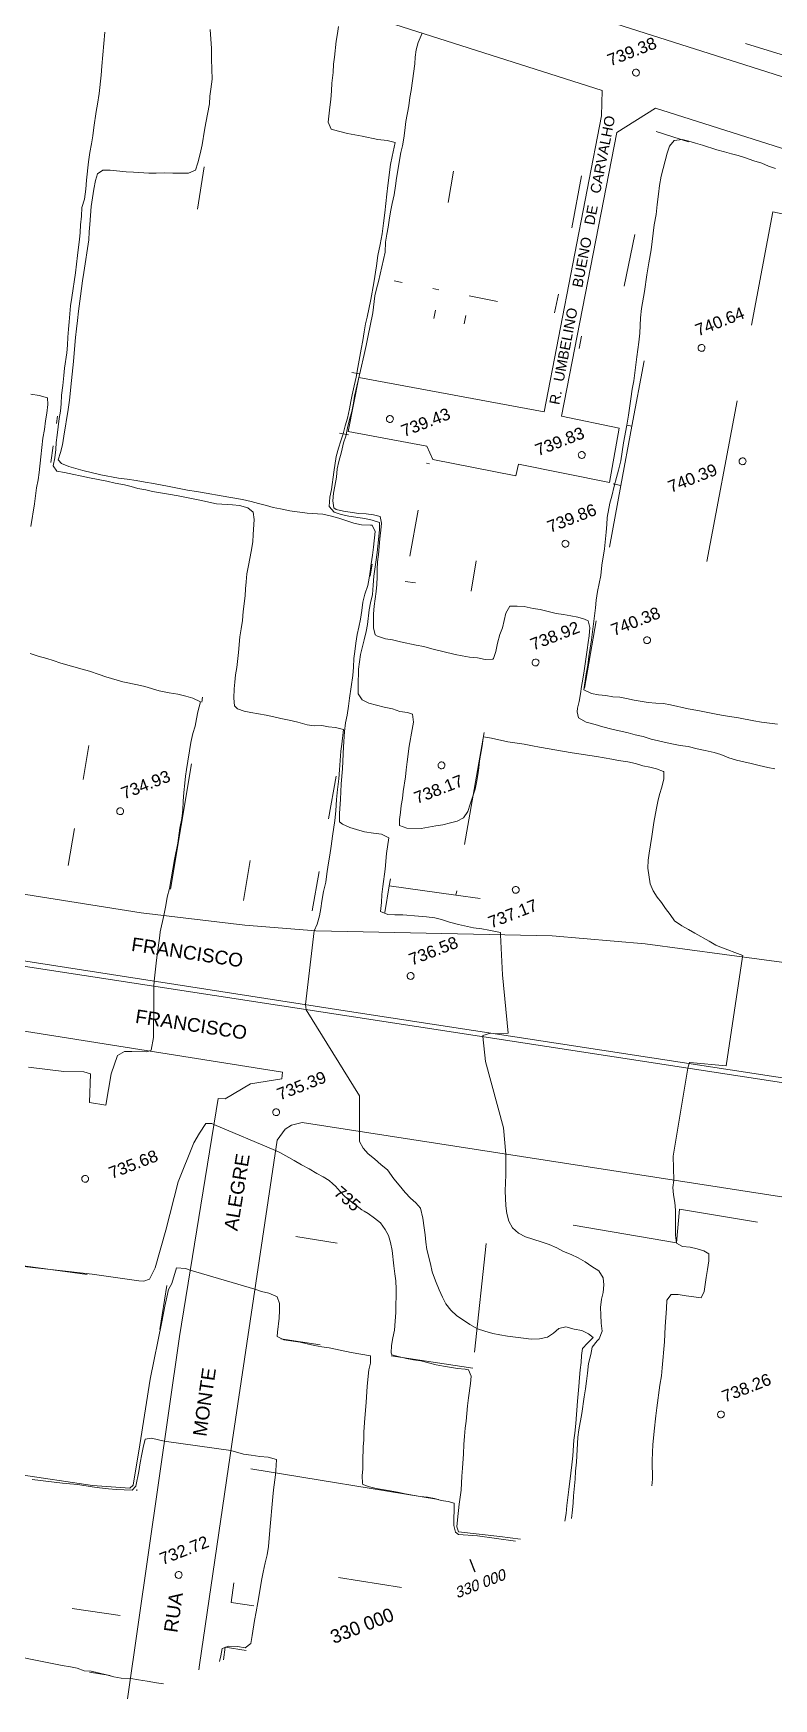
# Model space of a CAD drawing. Header units: millimetres. Extents: x 348 to 2201, y 118 to 1049.
# Drawn here: x 1144.4 to 1252.7, y 356.4 to 599.8 of the extents above; entities that cross this region are included whole.
import ezdxf
from ezdxf.enums import TextEntityAlignment as Align

# ---------------------------------------------------------------- set-up
doc = ezdxf.new("R2010")
doc.units = ezdxf.units.MM
for name, color, linetype, lineweight in [('100_SIST_VIARIO_MEIO_FIO', 1, 'Continuous', 18), ('108_SEP_FIS_CANT_CENT_ILHA', 7, 'Continuous', 18), ('144_P_DUPLA_ASF_TOP', 7, 'Continuous', 18), ('160_P_SIMP_ASF_TOP', 7, 'Continuous', 18), ('168_P_SIMP_PARALE_TOP', 7, 'Continuous', 18), ('206_MURO_E_MURO_ARRIMO', 7, 'Continuous', 18), ('600_CURVA_MESTRA', 14, 'Continuous', 18), ('602_CURVA_MESTRA_TOP', 24, 'Continuous', 18), ('604_CURVA_INTERM', 7, 'Continuous', 18), ('606_PTO_COTADO', 9, 'Continuous', 18), ('608_PTO_COTADO_INTERVIA', 9, 'Continuous', 18), ('624_SEGM_CURVA_MESTRA', 14, 'Continuous', 18), ('902_MALHA_TEXTO_COORD_UTM', 7, 'Continuous', 13)]:
    doc.layers.add(name, color=color, linetype=linetype, lineweight=lineweight)
doc.layers.add('910_COORD_UTM_COR_ALEGRE', color=7, linetype='Continuous')
doc.styles.add('Style-Arial', font='arial.ttf')

# ---------------------------------------------------------------- blocks, each defined once
blk = doc.blocks.new('SP09')
at = {"color": 0, "linetype": 'Continuous'}
blk.add_lwpolyline([(-0.03, -0.51), (-0.14, -0.49), (-0.24, -0.46), (-0.31, -0.42), (-0.35, -0.39), (-0.42, -0.31), (-0.47, -0.24), (-0.51, -0.15), (-0.52, -0.09), (-0.52, 0.03), (-0.51, 0.11), (-0.48, 0.2), (-0.44, 0.27), (-0.4, 0.33), (-0.32, 0.39), (-0.23, 0.44), (-0.15, 0.48), (-0.1, 0.48), (-0.03, 0.48), (0.08, 0.48), (0.19, 0.44), (0.27, 0.4), (0.35, 0.32), (0.41, 0.23), (0.46, 0.11), (0.48, 0.03), (0.48, -0.03), (0.47, -0.08), (0.44, -0.21), (0.38, -0.3), (0.31, -0.38), (0.23, -0.44), (0.1, -0.49), (0.02, -0.51)], close=True, dxfattribs=at)
blk = doc.blocks.new('SP10')
at = {"color": 0, "linetype": 'Continuous'}
blk.add_lwpolyline([(-0.03, -0.51), (-0.14, -0.49), (-0.24, -0.46), (-0.31, -0.42), (-0.35, -0.39), (-0.42, -0.31), (-0.47, -0.24), (-0.51, -0.15), (-0.52, -0.09), (-0.52, 0.03), (-0.51, 0.11), (-0.48, 0.2), (-0.44, 0.27), (-0.4, 0.33), (-0.32, 0.39), (-0.23, 0.44), (-0.15, 0.48), (-0.1, 0.48), (-0.03, 0.48), (0.08, 0.48), (0.19, 0.44), (0.27, 0.4), (0.35, 0.32), (0.41, 0.23), (0.46, 0.11), (0.48, 0.03), (0.48, -0.03), (0.47, -0.08), (0.44, -0.21), (0.38, -0.3), (0.31, -0.38), (0.23, -0.44), (0.1, -0.49), (0.02, -0.51)], close=True, dxfattribs=at)

msp = doc.modelspace()

# ---------------------------------------------------------------- linework, layer by layer
at = {"layer": '100_SIST_VIARIO_MEIO_FIO'}
for points in [[(1318.25, 699.07), (1273.83, 590.76), (1272.19, 589.27), (1270.72, 588.65), (1269.43, 588.57), (1225.45, 602.56)], [(1124.56, 624.23), (1175.53, 608.11), (1227.56, 591.49), (1227.46, 587.79), (1219.08, 544.5), (1192.02, 549.55), (1190.43, 541.63), (1201.95, 539.5), (1202.82, 537.55), (1214.96, 535.18), (1215.35, 536.87), (1228.63, 534.19), (1230.08, 542.1), (1221.65, 543.9), (1229.71, 585.34), (1235.37, 588.9), (1309.85, 565.27), (1329.33, 559.11)], [(1374.44, 445.67), (1304.88, 456.36), (1257.04, 463.63), (1233.86, 466.75), (1220.25, 467.9), (1185.73, 468.62), (1175.32, 469.49), (1160.18, 471.26), (1092.99, 481.94)], [(1099.51, 460.88), (1180.84, 447.97), (1180.75, 446.99), (1176.17, 446.28), (1172.44, 444.08), (1171.42, 444.13), (1165.76, 409.35), (1158.16, 356.39)], [(1173.47, 393.95), (1180.04, 438.04), (1181.25, 439.65), (1182.15, 440.24), (1183.73, 440.6), (1315.46, 420.2)], [(1168.6, 360.63), (1168.7, 361.34), (1173.47, 393.95)]]:
    msp.add_lwpolyline(points, dxfattribs=at)
at = {"layer": '108_SEP_FIS_CANT_CENT_ILHA'}
msp.add_lwpolyline([(1346.8, 432.91), (1190.02, 456.95), (1119.46, 467.91), (1103.36, 470.13), (1103.19, 469.58), (1345.54, 432.4)], dxfattribs=at)
at = {"layer": '206_MURO_E_MURO_ARRIMO'}
for p, q in [((1248.53, 598.34), (1254.99, 596.34)), ((1240.21, 583.96), (1235.49, 585.5)), ((1223.14, 571.4), (1224.56, 579.02)), ((1252.54, 573.75), (1260.49, 572.07)), ((1220.63, 558.99), (1221.19, 561.73)), ((1224.56, 555.57), (1224.21, 553.79)), ((1190.96, 550.27), (1192.12, 550.06)), ((1190.49, 541.15), (1189.19, 541.38)), ((1231.9, 542.41), (1230.31, 533.74)), ((1231.15, 542.57), (1231.9, 542.41)), ((1202.34, 536.92), (1201.9, 537.01)), ((1230.31, 533.74), (1229.19, 533.97)), ((1196.44, 475.23), (1195.79, 471.34)), ((1206.2, 473.86), (1196.44, 475.23)), ((1209.73, 473.36), (1206.2, 473.86)), ((1238.43, 423.04), (1238.87, 427.96)), ((1238.87, 427.96), (1250.29, 426.04)), ((1223.35, 425.59), (1238.43, 423.04)), ((1162.9, 410.34), (1163.92, 416.79)), ((1159.54, 386.77), (1159.56, 386.95)), ((1173.32, 370.47), (1173.74, 373.31)), ((1172.46, 363.9), (1172.2, 362.09))]:
    msp.add_line(p, q, dxfattribs=at)
for points in [[(1169.37, 580.32), (1168.43, 574.15)], [(1205.04, 575.11), (1205.85, 579.71)], [(1252.54, 573.75), (1249.41, 557.16)], [(1232.37, 570.42), (1230.8, 562.87)], [(1198.33, 563.42), (1197.17, 563.65)], [(1202.81, 562.53), (1203.72, 562.35)], [(1208.15, 561.47), (1212.25, 560.65)], [(1202.97, 558.16), (1203.19, 559.39)], [(1207.41, 557.36), (1207.63, 558.59)], [(1231.9, 542.41), (1233.71, 551.99)], [(1247.33, 546.1), (1242.9, 522.63)], [(1147.79, 542.83), (1147.94, 543.87)], [(1146.97, 537.09), (1147.32, 539.53)], [(1228.65, 524.75), (1230.31, 533.74)], [(1199.46, 523.42), (1200.67, 530.15)], [(1193.66, 520.48), (1193.95, 522.23)], [(1208.42, 518.29), (1209.16, 522.75)], [(1200.28, 519.49), (1198.79, 519.72)], [(1226.71, 513.95), (1224.98, 504.14)], [(1169.16, 502.78), (1169.05, 502.08)], [(1207.47, 481.24), (1210.3, 497.64)], [(1152.54, 495.75), (1151.68, 490.75)], [(1167.54, 493.05), (1164.48, 474.73)], [(1188.67, 491.26), (1187.57, 485.03)], [(1150.45, 483.61), (1149.52, 478.19)], [(1176.13, 478.9), (1175.13, 473.09)], [(1186.2, 477.33), (1185.17, 471.55)], [(1196.44, 475.23), (1196.61, 476.24)], [(1206.2, 473.86), (1206.31, 474.51)], [(1188.81, 422.98), (1182.77, 423.95)], [(1210.61, 422.91), (1208.92, 407.05)], [(1132.17, 421.13), (1152.28, 418.38)], [(1186.33, 408.13), (1180.6, 409.01)], [(1208.67, 404.7), (1196.74, 406.53)], [(1176.23, 390.01), (1203.63, 385.52)], [(1198.23, 372.65), (1189.02, 374.1)], [(1176.63, 369.95), (1173.32, 370.47)], [(1157.09, 368.56), (1150.11, 369.57)], [(1175.54, 363.44), (1172.46, 363.9)], [(1152.64, 360.28), (1155.66, 359.8)]]:
    msp.add_lwpolyline(points, dxfattribs=at)
at = {"layer": '600_CURVA_MESTRA'}
for points, elevation in [([(1253.23, 498.85), (1250.86, 499.16), (1249.74, 499.34), (1247.53, 499.79), (1245.26, 500.14), (1244, 500.36), (1241.58, 500.84), (1240.15, 501.09), (1237.56, 501.66), (1236.56, 501.87), (1235.44, 501.93), (1234.32, 502.04), (1232.26, 502.38), (1231.15, 502.62), (1230.15, 502.78), (1229.14, 502.87), (1228.13, 503.03), (1227.02, 503.16), (1226.01, 503.35), (1224.88, 503.88), (1225.25, 506.2), (1225.48, 507.48), (1225.64, 508.75), (1226.02, 511.16), (1226.58, 515.87), (1226.68, 516.99), (1226.89, 518.24), (1227.38, 520.61), (1227.55, 522.09), (1227.92, 524.47), (1228.18, 526.92), (1228.24, 528.02), (1228.32, 529.06), (1228.7, 531.17), (1228.98, 532.19), (1229.33, 533.66), (1229.66, 534.92), (1229.97, 535.96), (1230.29, 537.33), (1230.7, 540), (1231.2, 542.55), (1231.43, 544), (1231.78, 546.39), (1231.96, 547.82), (1232.2, 549.05), (1232.63, 552.56), (1232.93, 554.71), (1233.1, 556), (1233.2, 558.24), (1233.34, 559.63), (1233.75, 562.11), (1234.12, 564.52), (1234.42, 566.28), (1234.72, 568.2), (1235.2, 571.84), (1235.45, 573.37), (1235.64, 574.82), (1235.8, 576.32), (1235.96, 577.59), (1236.21, 578.95), (1236.77, 581.22), (1237.06, 582.31), (1237.4, 583.34), (1238.11, 584.19), (1239.29, 584.31), (1240.27, 584.1), (1241.23, 583.8), (1242.24, 583.51), (1244.36, 582.82), (1245.45, 582.5), (1246.46, 582.25), (1247.48, 581.96), (1248.52, 581.62), (1249.73, 581.19), (1250.9, 580.87), (1251.9, 580.43), (1252.92, 580.07)], 740), ([(1144.04, 547.09), (1145.26, 546.92), (1146.5, 546.55), (1146.53, 545.59), (1146.4, 544.34), (1146.2, 543.18), (1146.03, 541.92), (1145.81, 540.65), (1145.52, 537.93), (1145.25, 535.66), (1145.11, 534.57), (1144.9, 533.41), (1144.57, 531.05), (1144.07, 527.75)], 735), ([(1143.96, 509.16), (1145.1, 508.8), (1146.37, 508.45), (1147.33, 508.14), (1148.41, 507.76), (1151.56, 506.9), (1152.61, 506.58), (1154.02, 506.12), (1155.02, 505.76), (1157.51, 505.06), (1159.65, 504.6), (1160.7, 504.36), (1162.82, 503.74), (1164.27, 503.44), (1165.53, 503.22), (1166.7, 502.96), (1167.75, 502.67), (1168.84, 502.13), (1168.44, 500.66), (1168.28, 499.62), (1168.05, 498.56), (1167.75, 497.5), (1167.44, 496.17), (1166.82, 492.25), (1166.65, 491.23), (1166.54, 490.21), (1166.41, 488.88), (1166.31, 487.6), (1166.29, 486.35), (1166.1, 485.04), (1165.85, 483.67), (1165.53, 481.45), (1165.05, 479.08), (1164.57, 476.22), (1164.3, 474.81), (1164, 473.58), (1163.78, 472.35), (1163.48, 470.88), (1162.96, 468.51), (1162.89, 467.94)], 735), ([(1162.44, 464.33), (1162.06, 461.29), (1162.04, 460.55), (1162.02, 457.63)], 735), ([(1161.99, 453.95), (1161.99, 453.07), (1161.64, 451.18), (1161.31, 451.07), (1160.93, 450.94), (1158.8, 451), (1157.73, 450.99), (1156.7, 450.41), (1155.77, 447.76), (1154.99, 443.16), (1152.6, 443.56), (1152.77, 447.75), (1151.81, 448.05), (1148.87, 448.08), (1143.73, 448.71)], 735), ([(1141.26, 419.79), (1153.01, 418.43), (1159.83, 417.46), (1160.58, 417.43), (1161.38, 417.73), (1162.24, 419.38), (1163.79, 424.87), (1165.58, 431.94), (1167.9, 437.65), (1168.71, 439.06), (1169.61, 440.48), (1170.51, 440.47), (1170.81, 440.35), (1179.81, 436.52), (1180.55, 436.2), (1182.57, 435.09), (1183.62, 434.43), (1184.74, 433.87), (1185.85, 433.17), (1186.78, 432.66), (1187.67, 432.14), (1188.21, 431.67)], 735)]:
    msp.add_lwpolyline(points, dxfattribs=dict(at, elevation=elevation))
at = {"layer": '600_CURVA_MESTRA', "elevation": 735, "flags": 128}
msp.add_lwpolyline([(1192.78, 427.67), (1193.38, 427.31), (1194.3, 426.66), (1195.18, 425.94), (1195.87, 425), (1196.34, 424.11), (1196.63, 423.09), (1196.86, 421.93), (1197.12, 419.65), (1197.26, 418.51), (1197.41, 417.5), (1197.47, 416.24), (1197.46, 415.2), (1197.42, 414.03), (1197.4, 412.83), (1197.32, 411.6), (1197.21, 410.28), (1196.96, 409.13), (1196.79, 408.03), (1196.71, 406.96), (1196.83, 406.67), (1197.96, 406.35), (1198.98, 406.14), (1199.97, 405.95), (1201.06, 405.77), (1203.3, 405.22), (1204.39, 404.99), (1206.43, 404.66), (1207.56, 404.58), (1208.01, 404.49), (1208.41, 403.56), (1208.32, 402.45), (1208.04, 400.38), (1207.88, 399.18), (1207.67, 396.94), (1207.55, 395.92), (1207.44, 394.79), (1207.35, 393.55), (1207.29, 392.21), (1207.14, 390.1), (1207.05, 388.93), (1206.97, 386.88), (1206.67, 384.85), (1206.43, 382.52), (1206.35, 381.5), (1206.57, 380.77), (1212.63, 380.12), (1215.64, 379.71)], dxfattribs=at)
at = {"layer": '604_CURVA_INTERM', "flags": 128}
for points, elevation in [([(1154.86, 600), (1154.43, 595.04), (1154.33, 593.74), (1154.02, 591.06), (1153.79, 589.48), (1153.59, 588.43), (1153.27, 586.09), (1153.12, 584.88), (1152.9, 583.68), (1152.66, 582.44), (1152.46, 581.08), (1152.17, 578.4), (1152.07, 577.08), (1151.91, 575.61), (1151.52, 574.37), (1151.44, 573.11), (1151.32, 571.85), (1151.25, 570.74), (1151.16, 569.68), (1151.03, 568.59), (1150.86, 567.38), (1150.56, 564.83), (1150.03, 561.23), (1149.85, 559.99), (1149.65, 557.67), (1149.54, 556.59), (1149.46, 555.45), (1149.4, 554.26), (1149.3, 553.12), (1148.99, 550.91), (1148.89, 549.82), (1148.71, 548.37), (1148.51, 546.94), (1148.5, 545.67), (1148.39, 544.59), (1148.2, 543.56), (1148.06, 542.31), (1147.88, 541.09), (1147.77, 540.05), (1147.69, 539.01), (1147.54, 537.8), (1147.29, 536.61), (1147.83, 535.83), (1148.96, 535.62), (1152.61, 534.85), (1155.15, 534.37), (1156.37, 534.1), (1157.72, 533.86), (1158.7, 533.58), (1159.71, 533.31), (1160.85, 533.09), (1161.83, 532.86), (1164.18, 532.48), (1165.57, 532.21), (1166.57, 532.05), (1168.99, 531.57), (1170.05, 531.31), (1171.21, 531.07), (1173.51, 530.93), (1174.55, 530.84), (1175.75, 530.48), (1176.53, 529.82), (1176.68, 528.78), (1176.54, 526.57), (1176.48, 525.5), (1176.28, 524.08), (1175.89, 522.06), (1175.63, 520.82), (1175.51, 519.67), (1175.45, 518.62), (1175.37, 517.59), (1175.1, 515.34), (1174.98, 514), (1174.8, 512.8), (1174.6, 511.63), (1174.42, 509.33), (1174.14, 507.13), (1173.98, 506.07), (1173.85, 505.01), (1173.77, 504), (1173.72, 502.63), (1173.82, 501.52), (1174.26, 501.08), (1175.22, 500.73), (1176.23, 500.54), (1177.33, 500.37), (1178.43, 500.17), (1179.56, 499.92), (1180.6, 499.67), (1181.81, 499.43), (1183.08, 499.14), (1184.47, 498.74), (1185.48, 498.62), (1186.57, 498.66), (1187.59, 498.47), (1188.61, 498.37), (1189.78, 498.09), (1189.5, 495.92), (1189.37, 494.89), (1189.16, 492.17), (1189.1, 490.87), (1188.9, 489.32), (1188.73, 487.82), (1188.62, 486.16), (1188.48, 484.76), (1188.15, 482.46), (1187.96, 481), (1187.76, 479.71), (1187.52, 478.3), (1187.32, 476.98), (1187.16, 475.76), (1186.85, 474.38), (1186.6, 473), (1186.45, 471.9), (1186.24, 470.85), (1185.9, 469.6), (1185.46, 468.64), (1184.18, 457.86), (1184.28, 457.07), (1192.1, 444.54), (1192.11, 439.3), (1192.08, 438.91), (1192.11, 437.86), (1192.61, 436.85), (1193.37, 436.02), (1194.27, 435.29), (1195.26, 434.41), (1196.17, 433.71), (1197.12, 432.4), (1197.88, 431.47), (1198.78, 430.41), (1199.56, 429.57), (1200.33, 428.87), (1201.01, 428.08), (1201.38, 426.62), (1201.57, 425.22), (1201.7, 424.18), (1201.78, 423.13), (1201.96, 422.08), (1202.46, 419.98), (1202.74, 418.79), (1203.22, 417.48), (1203.75, 416.15), (1204.22, 415.1), (1204.73, 414.12), (1205.47, 413.17), (1206.32, 412.34), (1207.29, 411.74), (1208.25, 411.07), (1209.34, 410.47), (1210.42, 410.1), (1211.6, 409.78), (1212.63, 409.57), (1213.75, 409.37), (1216.08, 409.08), (1217.18, 408.96), (1218.41, 408.99), (1219.58, 409.22), (1220.47, 409.83), (1221.25, 410.49), (1222.27, 410.74), (1223.47, 410.4), (1224.62, 410.21), (1225.58, 409.74), (1226.25, 409.21), (1225.42, 408.37), (1224.69, 407.57), (1224.55, 406.56), (1224.51, 405.53), (1224.35, 404.46), (1224.26, 403.36), (1224.18, 402.03), (1223.99, 399.91), (1223.74, 396.64), (1223.59, 395.2), (1223.45, 394.18), (1223.29, 391.88), (1223.16, 390.56), (1222.99, 389.36), (1222.72, 386.99), (1222.4, 384.65), (1222.29, 383.47), (1222.14, 382.34)], 736), ([(1170.26, 600.39), (1170.47, 597.64), (1170.48, 596.08), (1170.55, 593.13), (1170.36, 591.69), (1170.24, 590.66), (1170.16, 589.55), (1169.62, 586.76), (1169.42, 585.7), (1169.08, 583.52), (1168.78, 582.25), (1168.44, 580.91), (1168.13, 579.83), (1167.11, 579.4), (1164.79, 579.4), (1163.63, 579.44), (1162.38, 579.38), (1161.3, 579.39), (1159.08, 579.54), (1157.98, 579.62), (1155.66, 579.85), (1154.55, 579.82), (1153.81, 579.31), (1153.49, 578.31), (1153.27, 577.05), (1152.89, 574.52), (1152.65, 571.9), (1152.56, 570.84), (1152.51, 569.67), (1151.81, 564.9), (1151.62, 563.66), (1151.31, 561.42), (1151, 559.25), (1150.86, 557.88), (1150.7, 556.64), (1150.56, 555.39), (1150.4, 553.1), (1150.28, 551.87), (1149.97, 549.1), (1149.68, 546.21), (1149.51, 544.86), (1148.89, 540.93), (1148.7, 539.67), (1148.38, 538.56), (1148.05, 537.5), (1148.52, 536.95), (1149.61, 536.53), (1151.65, 535.95), (1154.29, 535.31), (1156.87, 534.82), (1158.13, 534.65), (1159.43, 534.49), (1160.74, 534.24), (1161.98, 534.04), (1164.26, 533.58), (1166.96, 533.07), (1168.28, 532.85), (1169.67, 532.6), (1171.88, 532.25), (1174.99, 531.72), (1176.25, 531.4), (1177.35, 531.1), (1178.49, 530.83), (1179.48, 530.55), (1180.55, 530.32), (1181.91, 530.06), (1184.47, 529.7), (1186.72, 529.55), (1188.02, 529.24), (1189.08, 528.95), (1190.09, 528.64), (1191.28, 528.22), (1192.41, 527.98), (1193.71, 527.94), (1193.93, 527.92), (1194.38, 527.02), (1194.16, 524.75), (1193.98, 523.57), (1193.81, 522.27), (1193.68, 521.17), (1193.51, 520.18), (1193.3, 519.1), (1192.89, 517.86), (1192.58, 516.68), (1192.43, 515.45), (1192.24, 514.22), (1192.02, 513.05), (1191.78, 511.95), (1191.58, 510.7), (1191.42, 509.49), (1191.25, 508.45), (1191.24, 507.17), (1191.11, 505.99), (1190.65, 502.67), (1190.49, 501.46), (1190.28, 500.17), (1190.07, 499.07), (1189.92, 497.78), (1189.74, 495.54), (1189.68, 493.43), (1189.61, 492.3), (1189.42, 490.11), (1189.36, 488.97), (1189.33, 487.88), (1189.16, 485.78), (1189.18, 484.59), (1189.6, 484.22), (1190.68, 483.75), (1191.66, 483.44), (1192.84, 483.09), (1194.15, 482.9), (1195.33, 482.76), (1196.38, 482.22), (1196.06, 479.93), (1195.84, 477.66), (1195.49, 475.12), (1195.37, 473.94), (1195.32, 472.76), (1195.18, 471.45), (1196.23, 471.02), (1197.25, 470.98), (1198.42, 470.99), (1200.72, 470.79), (1201.9, 470.69), (1203.1, 470.52), (1204.09, 470.31), (1205.27, 469.89), (1206.55, 469.55), (1208.75, 469.07), (1209.98, 468.92), (1211.02, 468.74), (1212.71, 468.4), (1212.71, 468.05), (1212.98, 462.23), (1213.84, 453.67), (1212.01, 453.58), (1211.27, 453.69), (1210.13, 453.34), (1210.13, 453.18), (1210.51, 449.55), (1213.14, 439.82), (1213.5, 435.99), (1213.5, 435.22), (1213.47, 434.18), (1213.47, 432.99), (1213.39, 430.65), (1213.47, 428.45), (1213.62, 427.33), (1213.92, 426.19), (1214.45, 425.23), (1215.32, 424.43), (1216.38, 423.92), (1218.67, 423.2), (1219.82, 422.8), (1220.94, 422.3), (1221.9, 421.78), (1223.02, 421.32), (1224.05, 420.85), (1225.07, 420.25), (1226.06, 419.57), (1227.1, 418.92), (1227.7, 417.91), (1227.83, 416.87), (1227.7, 415.79), (1227.49, 414.78), (1227.34, 413.56), (1227.37, 412.49), (1227.42, 411.27), (1227.56, 410.11), (1227.16, 409.01), (1226.84, 408.71), (1226.12, 407.79), (1225.91, 406.7), (1225.58, 405.37), (1225.41, 403.97), (1225.3, 402.82), (1225.16, 401.7), (1224.95, 400.5), (1224.6, 398.07), (1224.14, 395.69), (1224.02, 394.6), (1223.83, 390.98), (1223.7, 389.64), (1223.61, 388.5), (1223.38, 386.06), (1223.35, 385.01), (1223.26, 383.98), (1223.1, 382.74)], 737), ([(1189.02, 600.83), (1188.88, 599.82), (1188.71, 598.72), (1188.42, 596.35), (1188.31, 595.34), (1188.24, 594.1), (1188.04, 592.54), (1188, 591.45), (1187.91, 590.16), (1187.77, 589.06), (1187.54, 586.88), (1187.95, 585.84), (1189.01, 585.56), (1190.32, 585.18), (1192.47, 584.8), (1194.8, 584.3), (1196.14, 584.16), (1197.29, 583.86), (1196.87, 581.82), (1196.63, 580.66), (1196.26, 577.58), (1196.11, 576.35), (1195.82, 573.6), (1195.63, 572.11), (1195.4, 570.55), (1195.11, 568.97), (1194.77, 567.38), (1194.56, 565.85), (1194.19, 563.39), (1193.77, 560.94), (1193.21, 558.37), (1192.96, 557.37), (1192.8, 556.22), (1192.59, 554.94), (1192.32, 553.67), (1191.84, 551), (1191.61, 549.56), (1191.33, 548.29), (1191.02, 547.02), (1190.81, 546.02), (1190.62, 544.94), (1190.33, 543.59), (1190.01, 542.46), (1189.73, 541.31), (1189.39, 540.27), (1189.04, 539.21), (1188.71, 538), (1188.35, 535.71), (1187.98, 533.18), (1187.78, 532.05), (1187.64, 530.69), (1188.38, 529.83), (1189.44, 529.49), (1190.55, 529.25), (1192.9, 528.92), (1193.96, 528.69), (1195.04, 528.32), (1195.01, 527.31), (1194.93, 526.31), (1194.66, 523.96), (1194.48, 522.54), (1194.17, 520.48), (1194.09, 519.18), (1193.98, 517.83), (1193.72, 516.59), (1193.53, 515.59), (1193.29, 513.43), (1193.07, 512.38), (1192.76, 511.18), (1192.26, 509.03), (1191.93, 506.87), (1191.89, 504.45), (1191.89, 503.27), (1192.49, 502.4), (1193.45, 501.93), (1195.68, 501.36), (1196.91, 501.09), (1197.98, 500.72), (1199.11, 500.54), (1199.83, 500.3), (1199.98, 499.13), (1199.81, 498.06), (1199.35, 495.62), (1199.06, 493.35), (1198.93, 492.19), (1198.83, 491.15), (1198.5, 489), (1198.38, 487.98), (1198.19, 486.96), (1198.09, 485.94), (1197.94, 484.92), (1197.97, 484.05), (1199.02, 483.63), (1201.09, 483.62), (1202.19, 483.78), (1203.24, 484), (1204.27, 484.14), (1205.39, 484.44), (1206.37, 484.69), (1207.29, 485.14), (1207.93, 486.07), (1208.26, 487.15), (1209, 489.33), (1209.21, 490.34), (1209.41, 491.44), (1209.54, 492.47), (1209.64, 493.5), (1210.04, 495.7), (1210.17, 496.79), (1210.21, 496.98), (1211.39, 496.83), (1213.79, 496.28), (1216.18, 495.91), (1217.38, 495.7), (1218.4, 495.47), (1223.18, 494.68), (1226.76, 494.12), (1228.98, 493.73), (1229.98, 493.53), (1231.35, 493.34), (1232.45, 493.09), (1233.54, 492.77), (1234.53, 492.56), (1235.52, 492.33), (1236.53, 491.95), (1236.6, 491.88), (1236.59, 490.86), (1236.29, 489.62), (1235.96, 488.58), (1235.71, 487.53), (1235.5, 486.55), (1235.15, 484.49), (1234.85, 482.42), (1234.45, 480), (1234.3, 478.96), (1234.23, 477.82), (1234.57, 475.5), (1235.01, 474.47), (1235.6, 473.57), (1236.24, 472.8), (1236.85, 471.92), (1237.52, 471.01), (1238.13, 470.11), (1239.22, 469.38), (1240.18, 468.86), (1241.1, 468.3), (1243.24, 467.11), (1244.2, 466.55), (1244.78, 466.29), (1248.16, 465.02), (1248.11, 464.83), (1245.69, 448.9), (1240.38, 449.38), (1240.29, 449.24), (1240.09, 448.58), (1237.97, 435.69), (1238.03, 432.19), (1237.89, 431.12), (1238.01, 430.06), (1238.21, 428.95), (1238.28, 427.81), (1238.28, 425.42), (1238.3, 424.16), (1238.42, 423), (1239.32, 422.51), (1240.44, 422.38), (1241.46, 422.17), (1242.42, 421.88), (1243.18, 421.41), (1243.18, 420.4), (1242.98, 419.15), (1242.77, 417.98), (1242.64, 416.94), (1242.49, 415.91), (1242.07, 414.97), (1240.96, 415.16), (1239.87, 415.29), (1238.68, 415.48), (1237.68, 415.46), (1237.01, 414.67), (1236.98, 413.44), (1236.78, 410.81), (1236.67, 408.58), (1236.34, 404.74), (1236.24, 403.61), (1236.02, 402.23), (1235.58, 398.93), (1235.43, 397.75), (1235.19, 395.52), (1235, 393.48), (1234.91, 392.41), (1234.88, 391.14), (1234.92, 388.49), (1234.84, 387.5)], 738), ([(1201.25, 599.89), (1200.66, 598.52), (1200.39, 597.42), (1200.26, 596.38), (1200.17, 595.38), (1199.87, 592.89), (1199.66, 591.49), (1199.48, 590.44), (1199.29, 589.23), (1198.88, 586.94), (1198.74, 585.64), (1198.58, 584.54), (1198.37, 583.4), (1198.13, 582.41), (1197.5, 578.69), (1197.36, 577.53), (1197.16, 576.23), (1196.88, 574.97), (1196.63, 573.73), (1196.44, 572.54), (1196.29, 571.53), (1196.09, 570.47), (1195.91, 569.31), (1195.83, 567.87), (1195.12, 564.66), (1194.88, 563.56), (1194.56, 562.47), (1194.33, 561.47), (1194.03, 558.97), (1193.33, 555.45), (1193.07, 554.21), (1192.76, 552.87), (1192.26, 550.55), (1191.39, 546.81), (1191.24, 545.76), (1190.99, 544.58), (1190.63, 543.38), (1190.33, 542.15), (1190.09, 540.97), (1189.78, 539.98), (1189.45, 538.65), (1189.07, 537.26), (1188.84, 536.16), (1188.73, 534.98), (1188.47, 533.63), (1188.31, 532.63), (1188.18, 531.51), (1188.36, 530.46), (1188.71, 530.25), (1189.77, 529.97), (1192.01, 529.65), (1193.09, 529.6), (1194.16, 529.47), (1195.13, 529.2), (1195.31, 528.26), (1195.24, 527.19), (1195.09, 525.94), (1194.9, 523.66), (1194.71, 522.56), (1194.66, 521.47), (1194.66, 520.38), (1194.63, 519.27), (1194.54, 518.23), (1194.38, 517.18), (1194.25, 516.08), (1194.16, 514.97), (1194.13, 513.96), (1194.16, 512.95), (1194.41, 511.93), (1194.72, 511.7), (1195.89, 511.33), (1196.93, 511.17), (1198.1, 510.88), (1200.38, 510.42), (1201.48, 510.19), (1202.69, 509.86), (1206.06, 509.03), (1207.1, 508.84), (1208.16, 508.67), (1209.35, 508.53), (1210.45, 508.32), (1211.57, 508.36), (1211.67, 508.43), (1212.05, 509.49), (1212.27, 510.7), (1212.61, 511.94), (1212.98, 512.94), (1213.27, 514), (1213.49, 515.07), (1214.06, 516.11), (1215.16, 516.12), (1216.16, 516.03), (1217.5, 515.78), (1218.52, 515.63), (1220.85, 515.03), (1221.94, 514.89), (1222.98, 514.7), (1224.02, 514.48), (1225, 514.19), (1225.52, 513.96), (1225.76, 512.98), (1225.69, 511.78), (1225.52, 510.78), (1225.4, 509.72), (1224.96, 506.64), (1224.74, 505.45), (1224.57, 504.36), (1224.43, 503.3), (1224.22, 502.18), (1223.98, 501.2), (1223.92, 500.64), (1224.13, 499.79), (1225.25, 499.13), (1226.56, 498.81), (1227.65, 498.45), (1229, 498.1), (1231.4, 497.59), (1232.38, 497.3), (1233.55, 497.04), (1234.75, 496.68), (1235.8, 496.4), (1236.84, 496.16), (1238.01, 495.92), (1239, 495.75), (1240.13, 495.6), (1241.47, 495.27), (1242.64, 495), (1243.95, 494.73), (1244.93, 494.42), (1246.07, 493.93), (1247.23, 493.59), (1249.38, 493.08), (1250.51, 492.8), (1251.79, 492.53), (1252.84, 492.34)], 739), ([(1142, 389.2), (1153.08, 387.56), (1158.5, 387.16), (1159.01, 387.61), (1159.98, 393.5), (1161.51, 403.08), (1163.18, 411.49), (1163.62, 413.78), (1163.91, 415.08), (1164.18, 416.21), (1164.65, 417.09), (1165.36, 419.36), (1166.68, 419.26), (1167.34, 419.05), (1176.82, 416.28), (1177.76, 415.94), (1178.86, 415.65), (1179.87, 415.25), (1180.07, 415.15), (1180.42, 414.17), (1180.41, 413.14), (1180.33, 412.02), (1180.1, 409.96), (1180.07, 409.35), (1181.02, 408.87), (1183.43, 408.5), (1184.46, 408.25), (1185.53, 408.02), (1186.57, 407.83), (1187.65, 407.66), (1190.87, 407.02), (1193.73, 406.52), (1193.69, 405.43), (1193.48, 404.45), (1193.21, 402.09), (1193.07, 399.7), (1192.86, 397.39), (1192.75, 395.38), (1192.72, 394.24), (1192.63, 393.19), (1192.58, 391.13), (1192.58, 389.99), (1192.5, 388.95), (1192.54, 387.92), (1192.6, 387.7), (1193.54, 387.34), (1194.55, 387.13), (1196.59, 386.78), (1197.65, 386.59), (1198.75, 386.34), (1200.95, 385.97), (1202.02, 385.84), (1203.04, 385.64), (1204.03, 385.38), (1205.07, 385.22), (1205.96, 384.97), (1205.88, 381.7), (1206.14, 380.72), (1206.58, 380.38), (1209.36, 380.2), (1214.89, 379.4)], 734), ([(1144.23, 388.44), (1148.7, 387.92), (1149.77, 387.78), (1150.9, 387.68), (1152.99, 387.34), (1154.07, 387.22), (1155.38, 387.06), (1156.53, 386.97), (1157.67, 386.92), (1158.88, 386.89), (1159.41, 387.47), (1159.83, 389.59), (1160.05, 390.85), (1160.26, 392.12), (1160.46, 393.13), (1160.75, 394.31), (1161.71, 394.46), (1163.56, 394.06), (1173.28, 392.65), (1175.13, 392.14), (1176.25, 392), (1177.55, 391.8), (1178.76, 391.7), (1179.95, 391.37), (1179.91, 390.48), (1179.8, 389.11), (1179.53, 386.9), (1179.42, 385.88), (1179, 381.02), (1178.77, 378.66), (1178.61, 377.44), (1178.3, 376.25), (1177.99, 374.9), (1177.76, 373.66), (1177.55, 372.16), (1177.25, 370.46), (1176.97, 369.1), (1176.74, 367.81), (1176.41, 365.63), (1176.19, 364.47), (1175.36, 363.84), (1174.24, 364), (1172.98, 364.08), (1172.04, 363.71), (1171.82, 362.68), (1171.62, 361.85)], 733)]:
    msp.add_lwpolyline(points, dxfattribs=dict(at, elevation=elevation))
at = {"layer": '604_CURVA_INTERM', "elevation": 733}
msp.add_lwpolyline([(1163.46, 358.54), (1162.42, 358.69), (1161.04, 358.95), (1159.78, 359.17), (1158.66, 359.33), (1157.27, 359.38), (1156.16, 359.59), (1155.12, 359.88), (1152.89, 360.41), (1151.85, 360.48), (1150.8, 360.83), (1149.83, 361.05), (1148.61, 361.24), (1144.97, 361.96), (1142.33, 362.51)], dxfattribs=at)
at = {"layer": '624_SEGM_CURVA_MESTRA', "elevation": 735}
for points in [[(1162.89, 467.94), (1162.44, 464.33)], [(1162.02, 457.63), (1161.99, 453.95)], [(1188.21, 431.67), (1188.6, 431.33), (1189.28, 430.56), (1189.96, 429.82), (1190.73, 429.16), (1191.54, 428.53), (1192.45, 427.87), (1192.78, 427.67)]]:
    msp.add_lwpolyline(points, dxfattribs=at)
at = {"layer": '910_COORD_UTM_COR_ALEGRE', "color": 253, "flags": 128}
msp.add_lwpolyline([(1209.03, 374.87), (1208.3, 376.73)], dxfattribs=at)

# ---------------------------------------------------------------- block references
at = {"layer": '606_PTO_COTADO', "rotation": 21.41522089134761}
for p in [(1242.12, 553.87, 740.64), (1248.12, 537.3, 740.39), (1222.22, 525.25, 739.86), (1234.16, 511.15, 740.38), (1217.86, 507.89, 738.92), (1204.11, 492.85, 738.17), (1157.13, 486.14, 734.93), (1214.96, 474.65, 737.17), (1199.59, 462.06, 736.58), (1152.01, 432.4, 735.68), (1244.96, 397.96, 738.26), (1165.67, 374.5, 732.72)]:
    msp.add_blockref('SP09', p, dxfattribs=at)
at = {"layer": '608_PTO_COTADO_INTERVIA', "rotation": 21.41522089134761}
for p in [(1232.54, 594.11, 739.37), (1196.56, 543.48, 739.43), (1224.61, 538.22, 739.83), (1179.93, 442.14, 735.39)]:
    msp.add_blockref('SP10', p, dxfattribs=at)

# ---------------------------------------------------------------- texts
at = {"layer": '144_P_DUPLA_ASF_TOP', "style": 'Style-Arial'}
for rotation, p in [(351.4559, (1158.79, 466.72)), (351.3532, (1159.37, 456.19))]:
    msp.add_text('FRANCISCO', height=2, rotation=rotation, dxfattribs=at).set_placement(p, align=Align.MIDDLE_LEFT)
at = {"layer": '160_P_SIMP_ASF_TOP', "style": 'Style-Arial'}
for s, rotation, p in [('ALEGRE', 80.7502, (1173.26, 424.85)), ('MONTE', 81.7962, (1168.7, 394.77)), ('RUA', 81.9158, (1164.47, 366.1))]:
    msp.add_text(s, height=2, rotation=rotation, dxfattribs=at).set_placement(p, align=Align.MIDDLE_LEFT)
at = {"layer": '168_P_SIMP_PARALE_TOP', "style": 'Style-Arial'}
for s, rotation, p in [('CARVALHO', 78.8811, (1226.53, 576.47)), ('DE', 79.0952, (1225.67, 571.86)), ('BUENO', 79.0952, (1223.92, 562.73)), ('UMBELINO', 79.0952, (1221.19, 548.96)), ('R.', 79.0952, (1220.56, 545.6))]:
    msp.add_text(s, height=1.5, rotation=rotation, dxfattribs=at).set_placement(p, align=Align.MIDDLE_LEFT)
at = {"layer": '602_CURVA_MESTRA_TOP', "style": 'Style-Arial'}
msp.add_text('735', height=1.75, rotation=319.2155, dxfattribs=at).set_placement((1190.34, 429.49), align=Align.MIDDLE_CENTER)
at = {"layer": '606_PTO_COTADO', "style": 'Style-Arial'}
for s, p in [('740.64', (1244.76, 557.72, 740.64)), ('740.39', (1240.78, 534.83, 740.39)), ('739.86', (1223.13, 528.98, 739.86)), ('738.92', (1220.66, 511.78, 738.92)), ('740.38', (1232.45, 513.9, 740.38)), ('734.93', (1160.83, 490.02, 734.93)), ('738.17', (1203.65, 489.35, 738.17)), ('737.17', (1214.5, 471.15, 737.17)), ('736.58', (1202.9, 465.72, 736.58)), ('735.68', (1159.02, 434.52, 735.68)), ('738.26', (1248.66, 401.84, 738.26)), ('732.72', (1166.45, 378.1, 732.72))]:
    msp.add_text(s, height=1.75, rotation=21.4152, dxfattribs=at).set_placement(p, align=Align.MIDDLE_CENTER)
at = {"layer": '608_PTO_COTADO_INTERVIA', "style": 'Style-Arial'}
for s, p in [('739.38', (1231.92, 597.19, 739.37)), ('739.43', (1201.76, 542.99, 739.43)), ('739.83', (1221.36, 540.19, 739.83)), ('735.39', (1183.62, 446.02, 735.39))]:
    msp.add_text(s, height=1.75, rotation=21.4152, dxfattribs=at).set_placement(p, align=Align.MIDDLE_CENTER)
at = {"layer": '902_MALHA_TEXTO_COORD_UTM'}
msp.add_text('330 000', height=2, rotation=21.4152, dxfattribs=at).set_placement((1192.1, 368), align=Align.TOP_CENTER)
at = {"layer": '910_COORD_UTM_COR_ALEGRE', "color": 253, "oblique": 15}
msp.add_text('330 000', height=1.6, rotation=21.4152, dxfattribs=at).set_placement((1209.68, 373.19), align=Align.MIDDLE_CENTER)

doc.saveas('drawing.dxf')
